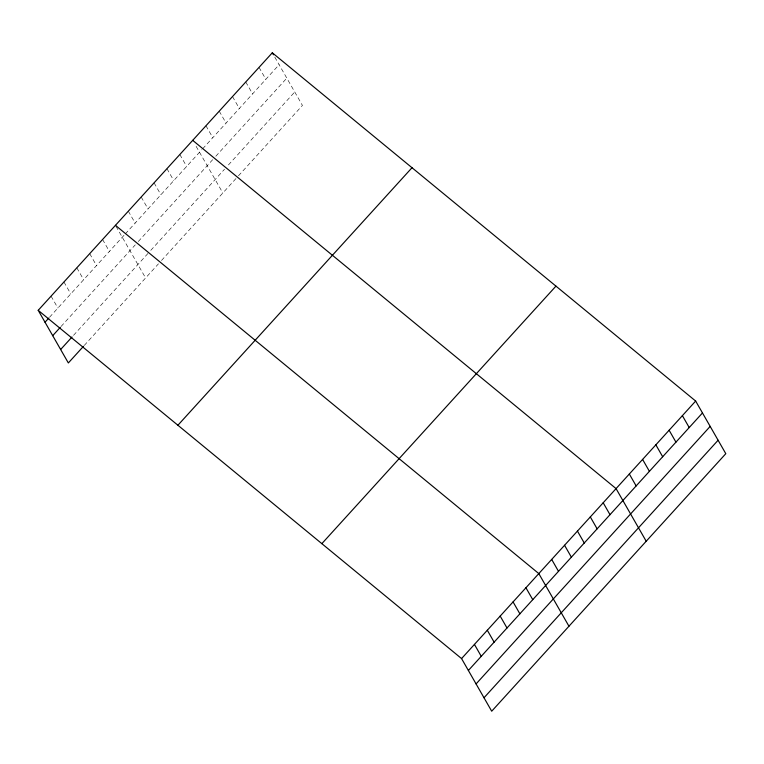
<?xml version="1.0" encoding="UTF-8"?>
<svg xmlns="http://www.w3.org/2000/svg" width="764" height="764" viewBox="0 0 764 764"><rect width="100%" height="100%" fill="white"/><g stroke="black" fill="none" stroke-linecap="round" stroke-linejoin="round"><path stroke-width="0.57" stroke-dasharray="3.82 2.86" d="M49.564 317.222L124.542 234.739M125.306 233.908L201.868 149.687M202.641 148.827L279.118 64.701M61.044 326.495L135.266 244.852M138.303 241.519L212.678 159.686M215.801 156.257L286.815 78.138M73.525 335.348L149.257 252.034M150.775 250.363L224.511 169.245M228.417 164.948L294.742 91.986M84.25 345.452L158.473 263.809M161.5 260.476L236.114 178.394M238.454 175.815L302.439 105.422L274.572 56.765M259.034 67.385L265.853 79.294M245.769 81.977L252.588 93.886M232.504 96.57L239.323 108.478M219.239 111.162L226.058 123.071M205.965 125.754L212.793 137.663M196.109 146.306L222.849 192.986M179.827 154.509L186.645 166.418M166.953 168.682L173.772 180.59M154.08 182.844L160.898 194.753M141.206 197.007L148.025 208.916M128.323 211.17L135.152 223.078M116.023 226.325L145.599 277.972M102.577 239.495L109.395 251.404M89.703 253.658L96.522 265.566M76.83 267.83L83.648 279.729M63.947 281.992L70.775 293.901M51.073 296.155L57.892 308.064"/><path stroke-width="1.15" d="M38.2 310.318L272.299 52.792L695.66 401.052L725.8 453.682L491.701 711.208L461.561 658.578L38.2 310.318L68.34 362.948L83.496 346.293M45.019 322.227L48.81 318.063M52.716 335.663L60.289 327.336M60.642 349.511L72.007 337.01M177.907 425.242L412.006 167.717M321.854 543.653L555.944 286.128M461.561 658.578L695.66 401.052M468.38 670.477L702.479 412.952M476.077 683.923L710.176 426.398M484.004 697.771L718.103 440.245M192.7 140.347L616.061 488.607L646.21 541.246M115.45 225.332L538.811 573.592L568.951 626.222M682.386 415.645L689.214 427.553M669.121 430.237L675.949 442.146M655.856 444.829L662.674 456.738M642.591 459.422L649.41 471.331M629.326 474.014L636.145 485.923M603.188 502.769L610.006 514.678M590.314 516.932L597.133 528.841M577.441 531.095L584.259 543.003M564.558 545.267L571.376 557.166M272.299 52.792L273.436 54.779M551.684 559.429L558.503 571.338M525.938 587.755L532.756 599.664M513.064 601.917L519.883 613.826M500.181 616.08L507 627.989M487.308 630.243L494.127 642.152M474.434 644.405L481.253 656.314"/></g></svg>
